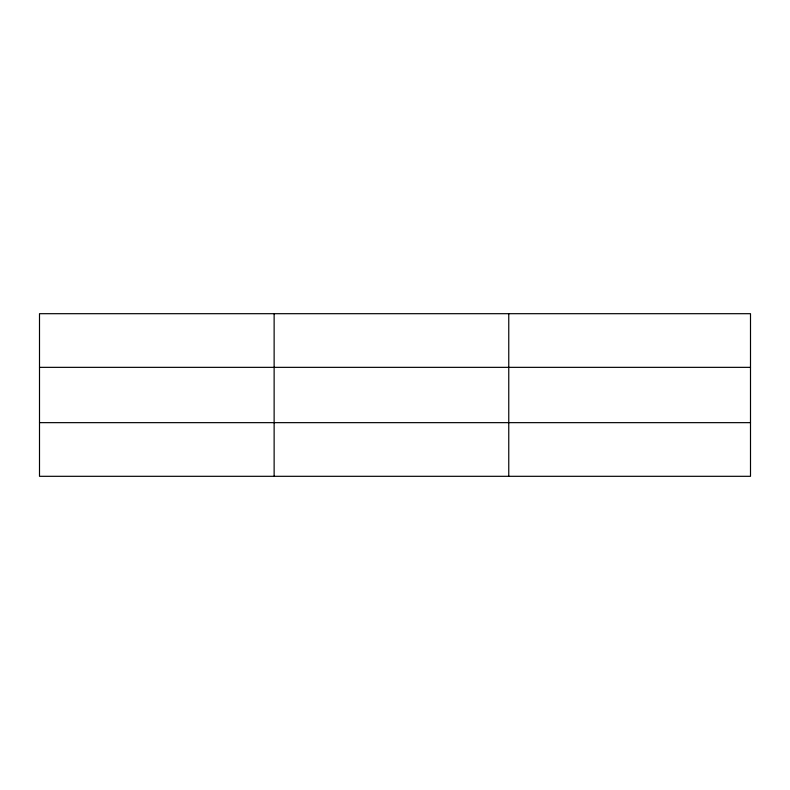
<?xml version="1.0" encoding="UTF-8"?>
<svg xmlns="http://www.w3.org/2000/svg" width="790" height="790" viewBox="0 0 790 790"><rect width="100%" height="100%" fill="white"/><g stroke="black" fill="none" stroke-linecap="round" stroke-linejoin="round"><path stroke-width="1.19" d="M274.13 313.689L274.13 476.311M508.76 313.689L508.76 476.311M750.5 422.65L750.5 476.311L39.5 476.311L39.5 313.689L750.5 313.689L750.5 422.65L39.5 422.65M39.5 367.35L750.5 367.35"/></g></svg>
